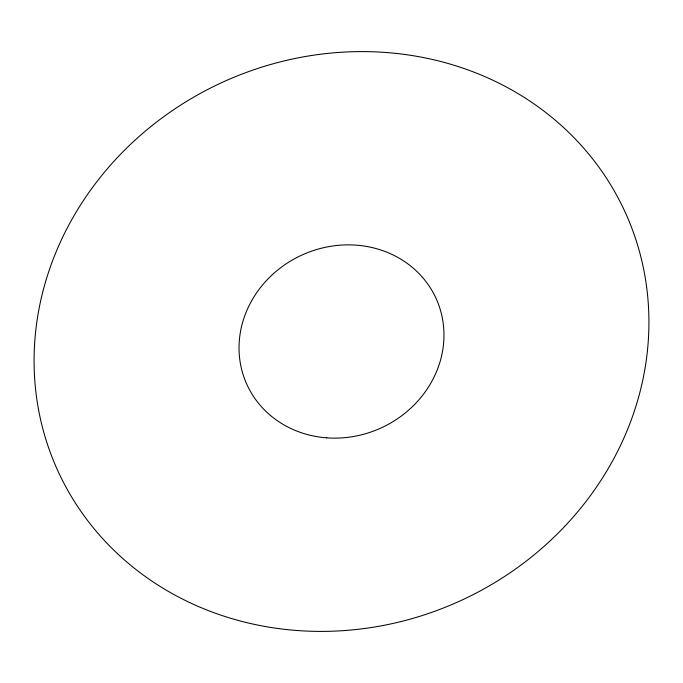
<?xml version="1.0" encoding="UTF-8"?>
<svg xmlns="http://www.w3.org/2000/svg" width="683" height="683" viewBox="0 0 683 683"><rect width="100%" height="100%" fill="white"/><g stroke="black" fill="none" stroke-linecap="round" stroke-linejoin="round"><path stroke-width="1.02" d="M297.276 630.529A311.755 285.246 -24.3 0 0 627.079 216.477A311.755 285.246 -24.3 0 0 100.145 177.495A311.755 285.246 -24.3 0 0 297.276 630.529M326.756 437.846A103.918 95.082 -24.3 0 0 436.693 299.828A103.918 95.082 -24.3 0 0 261.051 286.834A103.918 95.082 -24.3 0 0 326.756 437.846"/></g></svg>
